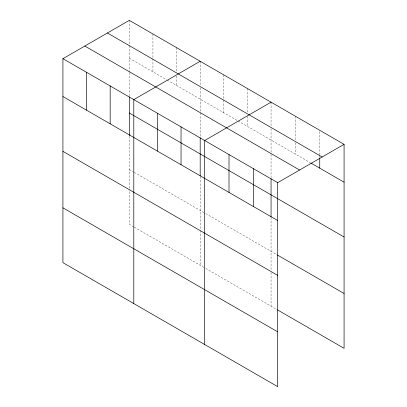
<?xml version="1.0" encoding="UTF-8"?>
<svg xmlns="http://www.w3.org/2000/svg" width="407" height="407" viewBox="0 0 407 407"><rect width="100%" height="100%" fill="white"/><g stroke="black" fill="none" stroke-linecap="round" stroke-linejoin="round"><path stroke-width="0.31" stroke-dasharray="2.04 1.53" d="M129.319 58.206L166.677 79.777M167.226 80.093L237.546 120.691M238.095 121.011L310.541 162.836M129.319 169.51L133.715 172.044M134.264 172.365L205.133 213.278M205.683 213.599L277.009 254.777M133.715 226.867L129.319 224.328L129.319 189.443M134.264 227.182L205.133 268.101M205.683 268.417L277.009 309.595M319.739 131.547L319.739 154.894M319.739 155.525L319.739 157.417M295.396 116.234L295.396 140.212M295.396 142.735L295.396 154.095M271.057 102.182L271.057 126.16M271.057 128.683L271.057 153.744M271.057 154.37L271.057 177.416M271.057 217.455L271.057 270.029M271.057 272.522L271.057 306.161M247.436 88.543L247.436 113.151M247.436 116.305L247.436 126.404M223.809 74.903L223.809 99.511M223.809 100.142L223.809 112.764M200.188 61.269L200.188 85.241M200.188 87.77L200.188 137.123M200.188 176.536L200.188 229.736M200.188 230.357L200.188 265.247M176.567 47.629L176.567 72.237M176.567 76.023L176.567 85.485M152.94 33.99L152.94 57.967M152.94 58.598L152.94 71.846M129.319 20.35L129.319 44.958M129.319 45.589L129.319 71.912M129.319 72.538L129.319 96.21M129.319 136.248L129.319 188.817"/><path stroke-width="0.61" d="M62.922 58.684L277.681 182.672L277.681 386.65L62.922 262.663L62.922 58.684L129.319 20.35L344.078 144.337L344.078 348.316L277.549 309.91M200.188 61.269L133.796 99.598L133.796 303.576M271.057 102.182L204.665 140.517L204.665 344.495M277.681 182.672L344.078 144.337M107.407 32.998L322.166 156.99M311.085 163.151L344.078 182.199M84.834 46.032L299.593 170.024M129.319 113.029L344.078 237.016M62.922 96.54L277.681 220.528M277.549 255.087L344.078 293.498M62.922 151.358L277.681 275.351M62.922 207.84L277.681 331.832M319.739 158.048L319.739 168.147M271.057 178.663L271.057 216.824M253.342 168.62L253.342 206.476M229.004 154.568L229.004 192.425M200.188 137.749L200.188 175.91M181.039 126.877L181.039 164.733M157.417 113.238L157.417 151.094M129.319 96.83L129.319 135.617M110.17 85.958L110.17 123.82M86.549 72.319L86.549 110.18"/></g></svg>
